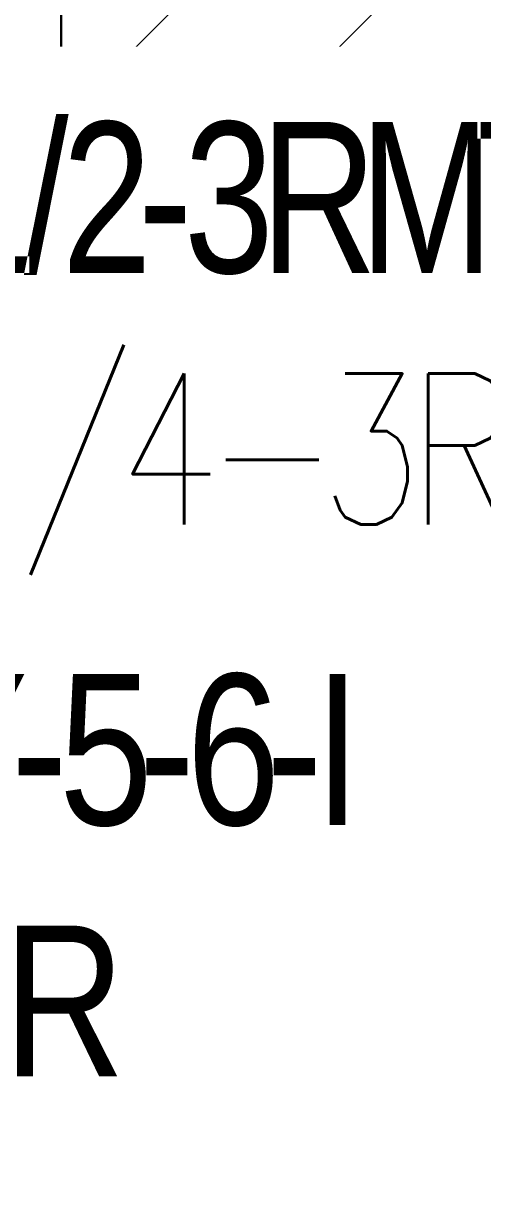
# Model space of a CAD drawing. Header units: millimetres. Extents: x 148480 to 578986, y 39883 to 155062.
# Drawn here: x 246013 to 246622, y 88397 to 89948 of the extents above; entities that cross this region are included whole.
import ezdxf

# ---------------------------------------------------------------- set-up
doc = ezdxf.new("R2010")
doc.units = ezdxf.units.MM
doc.linetypes.add('CONTINOUS', pattern=[0])
doc.linetypes.add('HIDDEN', pattern=[0.375, 0.25, -0.125])
for name, color, linetype in [('2', 7, 'Continuous'), ('DNM JEB', 4, 'Continuous'), ('Flooring', 44, 'Continuous'), ('Hatch 01_UC', 7, 'Continuous'), ('Layer4', 6, 'Continuous'), ('M HVAC DRAIN PIPE', 30, 'Continuous'), ('M-HVAC VRV PIPE', 4, 'Continuous'), ('M-HVAC-TEXT', 7, 'Continuous'), ('PCE-HVACTEXT', 7, 'Continuous'), ('TENANCY', 3, 'Continuous')]:
    doc.layers.add(name, color=color, linetype=linetype)
doc.layers.add('I-PART-GYP', color=6, linetype='Continuous', lineweight=30)
doc.layers.add('P-PIPE-IDEN', color=7, linetype='Continuous', lineweight=9)
doc.styles.add('Arial_2', font='arial.ttf', dxfattribs={"height": 75})
doc.styles.add('romans', font='stylu.ttf', dxfattribs={"height": 125})
doc.styles.add('rs', font='romans.shx', dxfattribs={"width": 0.75})
doc.dimstyles.new('GLAZ ALU', dxfattribs={"dimscale": 100, "dimtxt": 2, "dimasz": 1.4, "dimexe": 0.8, "dimexo": 0.8, "dimgap": 0.75, "dimtad": 1, "dimdec": 0, "dimzin": 0, "dimdsep": 46, "dimtxsty": 'rs', "dimcen": 0.09, "dimclrd": 8, "dimclre": 8, "dimclrt": 2, "dimadec": 0, "dimazin": 0, "dimtfac": 1, "dimtdec": 0, "dimtmove": 0, "dimatfit": 3, "dimfxl": 1, "dimtolj": 1, "dimtzin": 0, "dimarcsym": 0})

# ---------------------------------------------------------------- blocks, each defined once
blk = doc.blocks.new('A$C5BB6640F')
at = {"layer": '2', "color": 8, "linetype": 'Continuous'}
for p, q in [((0.8, 2.6), (0, 0)), ((1, 2.6), (0.5, 0)), ((2.1, 8.2), (0.8, 8.2)), ((0.8, 8.2), (0.8, 2.6)), ((2.1, 6.4), (0.8, 6.4)), ((2.1, 4.5), (0.8, 4.5)), ((2.1, 2.6), (0.8, 2.6)), ((1.2, 2.6), (0.9, 0)), ((1.4, 2.6), (1.4, 0)), ((1.6, 2.6), (1.9, 0)), ((1.8, 2.6), (2.3, 0)), ((2.1, 8.2), (2.1, 2.6)), ((2.1, 2.6), (2.8, 0))]:
    blk.add_line(p, q, dxfattribs=at)
blk = doc.blocks.new('A$C4A242C7C')
at = {"layer": '2', "color": 8, "linetype": 'Continuous'}
for p, q in [((0, 4), (0, 115.4)), ((0.4, 115.8), (0.6, 115.8)), ((1.4, 115), (13, 115)), ((13, 115), (13, 112.6)), ((32, 115), (32, 112.6)), ((43.6, 115), (32, 115)), ((44.6, 115.8), (44.4, 115.8)), ((45, 11.7), (45, 115.4)), ((2, 113), (10.5, 113)), ((2, 4), (2, 113)), ((10.5, 103.9), (10.5, 113)), ((10.6, 103.4), (12.8, 95.2)), ((14, 111.3), (12.5, 111.3)), ((12.5, 104.8), (12.5, 111.3)), ((14, 104.8), (12.5, 104.8)), ((14.8, 103.8), (12.5, 103.8)), ((12.5, 103.8), (14.7, 95.7)), ((14.7, 112.6), (13, 112.6)), ((14, 110), (14, 111.3)), ((14, 106.1), (14, 104.8)), ((14.3, 109.8), (15, 110)), ((14.3, 106.3), (15, 106.1)), ((14.7, 112.6), (15.2, 110.4)), ((14.8, 103.8), (15.2, 105.6)), ((30.3, 112.6), (29.8, 110.4)), ((30.2, 103.8), (29.8, 105.6)), ((30.7, 109.8), (30, 110)), ((30.7, 106.3), (30, 106.1)), ((30.2, 103.8), (32.5, 103.8)), ((32, 112.6), (30.3, 112.6)), ((32.5, 103.8), (30.3, 95.7)), ((31, 111.3), (32.5, 111.3)), ((31, 110), (31, 111.3)), ((31, 106.1), (31, 104.8)), ((31, 104.8), (32.5, 104.8)), ((34.4, 103.4), (32.2, 95.2)), ((32.5, 104.8), (32.5, 111.3)), ((34.5, 113), (43, 113)), ((34.5, 103.9), (34.5, 113)), ((43, 14.2), (43, 113)), ((14.7, 95.7), (22.5, 95.7)), ((30.3, 93.7), (14.7, 93.7)), ((30.3, 95.7), (22.5, 95.7)), ((4, 2), (41, 2)), ((4, 0), (41, 0)), ((38.5, 8.4), (38.5, 11.7)), ((42.5, 13.7), (40.5, 13.7)), ((40.5, 8.8), (40.5, 11.3)), ((42.5, 6.4), (40.5, 6.4)), ((44, 11.7), (40.9, 11.7)), ((44, 8.4), (40.9, 8.4)), ((43, 4), (43, 5.9)), ((44, 11.6), (44, 11.7)), ((44, 8.4), (44, 8.5)), ((44.4, 11.2), (44.5, 11.2)), ((44.4, 8.9), (44.5, 8.9)), ((45, 4), (45, 8.4))]:
    blk.add_line(p, q, dxfattribs=at)
for centre, radius, start, end in [((0.4, 115.4), 0.4, 90, 180), ((0.6, 115.4), 0.4, 0, 90), ((1.4, 115.4), 0.4, 180, 270), ((43.6, 115.4), 0.4, 270, 0), ((44.4, 115.4), 0.4, 90, 180), ((44.6, 115.4), 0.4, 0, 90), ((12.5, 103.9), 2, 180, 195), ((14.2, 110), 0.2, 180, 285), ((14.2, 106.1), 0.2, 75, 180), ((14.8, 110.3), 0.4, 285, 15), ((14.8, 105.7), 0.4, 345, 75), ((30.1, 110.3), 0.4, 165, 255), ((30.1, 105.7), 0.4, 105, 195), ((30.8, 110), 0.2, 255, 0), ((30.8, 106.1), 0.2, 0, 105), ((32.5, 103.9), 2, 345, 0), ((14.7, 95.7), 2, 195, 270), ((30.3, 95.7), 2, 270, 345), ((4, 4), 4, 180, 270), ((4, 4), 2, 180, 270), ((40.5, 11.7), 2, 90, 180), ((40.5, 8.4), 2, 180, 270), ((40.9, 11.3), 0.4, 90, 180), ((40.9, 8.8), 0.4, 180, 270), ((41, 4), 4, 270, 0), ((41, 4), 2, 270, 0), ((42.5, 14.2), 0.5, 270, 0), ((42.5, 5.9), 0.5, 0, 90), ((44.4, 11.6), 0.4, 180, 270), ((44.4, 8.5), 0.4, 90, 180), ((44.5, 11.7), 0.5, 270, 0), ((44.5, 8.4), 0.5, 0, 90)]:
    blk.add_arc(centre, radius, start, end, dxfattribs=at)
blk = doc.blocks.new('A$C109E4DED')
at = {"layer": 'TENANCY', "rotation": 90}
blk.add_blockref('A$C4A242C7C', (75.8, 0), dxfattribs=at)
blk = doc.blocks.new('A$C57546ED1')
at = {"layer": '2', "color": 8, "linetype": 'Continuous'}
mesh = blk.add_polyface(dxfattribs=at)
corners = [(1, 3.4), (0.7, 2.6), (0, 2.7), (0.8, 4.1)]
mesh.append_faces([[corners[k] for k in face] for face in [(0, 1, 2, 3)]], dxfattribs={"color": 8})
mesh = blk.add_polyface(dxfattribs=at)
corners = [(2, 3.4), (2, 2.6), (0.7, 2.6), (1, 3.4)]
mesh.append_faces([[corners[k] for k in face] for face in [(0, 1, 2, 3)]], dxfattribs={"color": 8})
mesh = blk.add_polyface(dxfattribs=at)
corners = [(2.3, 4.1), (2.2, 1.7), (2, 2.6), (2, 3.4)]
mesh.append_faces([[corners[k] for k in face] for face in [(0, 1, 2, 3)]], dxfattribs={"color": 8})
mesh = blk.add_polyface(dxfattribs=at)
corners = [(2.7, 3.4), (2.5, 2.5), (2.2, 1.7), (2.3, 4.1)]
mesh.append_faces([[corners[k] for k in face] for face in [(0, 1, 2, 3)]], dxfattribs={"color": 8})
mesh = blk.add_polyface(dxfattribs=at)
corners = [(3.3, 3.4), (3.2, 2.5), (2.5, 2.5), (2.7, 3.4)]
mesh.append_faces([[corners[k] for k in face] for face in [(0, 1, 2, 3)]], dxfattribs={"color": 8})
mesh = blk.add_polyface(dxfattribs=at)
corners = [(3.6, 4.2), (3.5, 2.4), (3.2, 2.5), (3.3, 3.4)]
mesh.append_faces([[corners[k] for k in face] for face in [(0, 1, 2, 3)]], dxfattribs={"color": 8})
mesh = blk.add_polyface(dxfattribs=at)
corners = [(4.1, 3.5), (3.9, 2.4), (3.5, 2.4), (3.6, 4.2)]
mesh.append_faces([[corners[k] for k in face] for face in [(0, 1, 2, 3)]], dxfattribs={"color": 8})
mesh = blk.add_polyface(dxfattribs=at)
corners = [(6.5, 3.6), (5.8, 2.3), (3.9, 2.4), (4.1, 3.5)]
mesh.append_faces([[corners[k] for k in face] for face in [(0, 1, 2, 3)]], dxfattribs={"color": 8})
mesh = blk.add_polyface(dxfattribs=at)
corners = [(6.8, 4.6), (6.2, 0), (5.8, 2.3), (6.5, 3.6)]
mesh.append_faces([[corners[k] for k in face] for face in [(0, 1, 2, 3)]], dxfattribs={"color": 8})
mesh = blk.add_polyface(dxfattribs=at)
corners = [(7.9, 4.6), (7.5, 0), (6.2, 0), (6.8, 4.6)]
mesh.append_faces([[corners[k] for k in face] for face in [(0, 1, 2, 3)]], dxfattribs={"color": 8})
blk = doc.blocks.new('GFC1')
at = {"layer": 'DNM JEB', "color": 8, "linetype": 'HIDDEN'}
for p, q in [((318814.5, 90560.8), (318814.5, 90454.7)), ((318816.4, 90560.8), (318816.4, 90457)), ((318818.4, 90564.6), (318853.6, 90564.6)), ((318818.4, 90562.7), (318853.6, 90562.7)), ((318855, 90558.6), (318853.1, 90558.6)), ((318855.5, 90560.8), (318855.5, 90559.1)), ((318857.4, 90560.8), (318857.4, 90556.7)), ((318851.2, 90556.7), (318851.2, 90553.6)), ((318853.1, 90556.3), (318853.1, 90553.9)), ((318855, 90551.6), (318853.1, 90551.6)), ((318853.3, 90554.6), (318853.3, 90555.8)), ((318853.3, 90555.8), (318858.6, 90555.8)), ((318853.3, 90554.6), (318858.6, 90554.6)), ((318856.4, 90556.7), (318853.5, 90556.7)), ((318856.4, 90553.6), (318853.5, 90553.6)), ((318855, 90554.6), (318855, 90555.8)), ((318855.5, 90551.2), (318855.5, 90457)), ((318856.4, 90556.7), (318856.4, 90556.6)), ((318856.4, 90553.6), (318856.4, 90553.6)), ((318856.8, 90556.2), (318856.9, 90556.2)), ((318856.8, 90554.6), (318856.8, 90555.8)), ((318856.8, 90554), (318856.9, 90554)), ((318857.4, 90553.6), (318857.4, 90454.7)), ((318858.6, 90555.8), (318861.1, 90556.5)), ((318858.6, 90555.6), (318861.1, 90556.1)), ((318858.6, 90554.6), (318858.6, 90555.8)), ((318858.6, 90555.4), (318861.1, 90555.7)), ((318858.6, 90555.2), (318861.1, 90555.2)), ((318858.6, 90555), (318861.1, 90554.7)), ((318858.6, 90554.8), (318861.1, 90554.3)), ((318858.6, 90554.6), (318861.1, 90553.9)), ((318824.5, 90465.7), (318824.5, 90457)), ((318824.6, 90466.2), (318826.7, 90474)), ((318826.5, 90465.8), (318828.5, 90473.5)), ((318828.6, 90465.8), (318826.5, 90465.8)), ((318843.4, 90475.4), (318828.5, 90475.4)), ((318828.5, 90473.5), (318836, 90473.5)), ((318828.6, 90465.8), (318829.1, 90464.1)), ((318843.4, 90473.5), (318836, 90473.5)), ((318843.4, 90465.8), (318842.9, 90464.1)), ((318845.5, 90465.8), (318843.4, 90473.5)), ((318843.4, 90465.8), (318845.5, 90465.8)), ((318847.3, 90466.2), (318845.2, 90474)), ((318847.4, 90465.7), (318847.4, 90457)), ((318814.9, 90454.4), (318815.1, 90454.4)), ((318815.9, 90455.1), (318826.9, 90455.1)), ((318816.4, 90457), (318824.5, 90457)), ((318827.9, 90464.9), (318826.4, 90464.9)), ((318826.4, 90464.9), (318826.4, 90458.7)), ((318827.9, 90458.7), (318826.4, 90458.7)), ((318826.9, 90455.1), (318826.9, 90457.4)), ((318828.5, 90457.4), (318826.9, 90457.4)), ((318827.9, 90463.6), (318827.9, 90464.9)), ((318827.9, 90459.9), (318827.9, 90458.7)), ((318828.1, 90463.5), (318828.8, 90463.6)), ((318828.1, 90460.1), (318828.8, 90459.9)), ((318828.5, 90457.4), (318829.1, 90459.5)), ((318843.4, 90457.4), (318842.9, 90459.5)), ((318843.8, 90463.5), (318843.2, 90463.6)), ((318843.8, 90460.1), (318843.2, 90459.9)), ((318845, 90457.4), (318843.4, 90457.4)), ((318844.1, 90464.9), (318845.5, 90464.9)), ((318844.1, 90463.6), (318844.1, 90464.9)), ((318844.1, 90459.9), (318844.1, 90458.7)), ((318844.1, 90458.7), (318845.5, 90458.7)), ((318845, 90455.1), (318845, 90457.4)), ((318856.1, 90455.1), (318845, 90455.1)), ((318845.5, 90464.9), (318845.5, 90458.7)), ((318847.4, 90457), (318855.5, 90457)), ((318857, 90454.4), (318856.8, 90454.4)), ((318814.5, 89568.5), (318814.5, 89674.6)), ((318814.9, 89674.9), (318815.1, 89674.9)), ((318815.9, 89674.2), (318826.9, 89674.2)), ((318826.9, 89674.2), (318826.9, 89671.9)), ((318845, 89674.2), (318845, 89671.9)), ((318856.1, 89674.2), (318845, 89674.2)), ((318857, 89674.9), (318856.8, 89674.9)), ((318857.4, 89575.7), (318857.4, 89674.6)), ((318816.4, 89672.3), (318824.5, 89672.3)), ((318816.4, 89568.5), (318816.4, 89672.3)), ((318824.5, 89663.6), (318824.5, 89672.3)), ((318824.6, 89663.1), (318826.7, 89655.3)), ((318827.9, 89670.6), (318826.4, 89670.6)), ((318826.4, 89664.4), (318826.4, 89670.6)), ((318827.9, 89664.4), (318826.4, 89664.4)), ((318828.6, 89663.5), (318826.5, 89663.5)), ((318826.5, 89663.5), (318828.5, 89655.8)), ((318828.5, 89671.9), (318826.9, 89671.9)), ((318827.9, 89669.4), (318827.9, 89670.6)), ((318827.9, 89665.7), (318827.9, 89664.4)), ((318828.1, 89669.2), (318828.8, 89669.4)), ((318828.1, 89665.8), (318828.8, 89665.7)), ((318828.5, 89671.9), (318829.1, 89669.8)), ((318828.6, 89663.5), (318829.1, 89665.2)), ((318843.4, 89671.9), (318842.9, 89669.8)), ((318843.4, 89663.5), (318842.9, 89665.2)), ((318843.8, 89669.2), (318843.2, 89669.4)), ((318843.8, 89665.8), (318843.2, 89665.7)), ((318845, 89671.9), (318843.4, 89671.9)), ((318843.4, 89663.5), (318845.5, 89663.5)), ((318845.5, 89663.5), (318843.4, 89655.8)), ((318844.1, 89670.6), (318845.5, 89670.6)), ((318844.1, 89669.4), (318844.1, 89670.6)), ((318844.1, 89665.7), (318844.1, 89664.4)), ((318844.1, 89664.4), (318845.5, 89664.4)), ((318847.3, 89663.1), (318845.2, 89655.3)), ((318845.5, 89664.4), (318845.5, 89670.6)), ((318847.4, 89672.3), (318855.5, 89672.3)), ((318847.4, 89663.6), (318847.4, 89672.3)), ((318855.5, 89578.1), (318855.5, 89672.3)), ((318828.5, 89655.8), (318836, 89655.8)), ((318843.4, 89653.9), (318828.5, 89653.9)), ((318843.4, 89655.8), (318836, 89655.8)), ((318818.4, 89566.6), (318853.6, 89566.6)), ((318851.2, 89572.6), (318851.2, 89575.7)), ((318855, 89577.6), (318853.1, 89577.6)), ((318853.1, 89573), (318853.1, 89575.4)), ((318855, 89570.7), (318853.1, 89570.7)), ((318853.3, 89574.8), (318853.3, 89573.6)), ((318853.3, 89574.8), (318858.6, 89574.8)), ((318853.3, 89573.6), (318858.6, 89573.6)), ((318856.4, 89575.7), (318853.5, 89575.7)), ((318856.4, 89572.6), (318853.5, 89572.6)), ((318855, 89574.8), (318855, 89573.6)), ((318855.5, 89568.5), (318855.5, 89570.2)), ((318856.4, 89575.6), (318856.4, 89575.7)), ((318856.4, 89572.6), (318856.4, 89572.7)), ((318856.8, 89575.3), (318856.9, 89575.3)), ((318856.8, 89574.8), (318856.8, 89573.6)), ((318856.8, 89573.1), (318856.9, 89573.1)), ((318857.4, 89568.5), (318857.4, 89572.6)), ((318858.6, 89574.8), (318861.1, 89575.5)), ((318858.6, 89574.6), (318861.1, 89575.1)), ((318858.6, 89574.8), (318858.6, 89573.6)), ((318858.6, 89574.4), (318861.1, 89574.6)), ((318858.6, 89574.2), (318861.1, 89574.2)), ((318858.6, 89574), (318861.1, 89573.7)), ((318858.6, 89573.7), (318861.1, 89573.3)), ((318858.6, 89573.6), (318861.1, 89572.8)), ((318818.4, 89564.6), (318853.6, 89564.6))]:
    blk.add_line(p, q, dxfattribs=at)
at = {"layer": 'DNM JEB', "color": 8}
for p, q in [((318831.2, 89664.9), (318831.2, 90464.4)), ((318840.7, 90464.4), (318840.7, 89664.9)), ((318914.8, 89548), (319661.1, 89548)), ((319661.1, 89538.5), (318914.8, 89538.5))]:
    blk.add_line(p, q, dxfattribs=at)
at = {"layer": 'DNM JEB', "color": 8, "linetype": 'Continuous'}
for p, q in [((318789, 89500.4), (318789, 89600.4)), ((318812.8, 89522.7), (318812.8, 89569.5))]:
    blk.add_line(p, q, dxfattribs=at)
at = {"layer": 'DNM JEB', "color": 8, "linetype": 'HIDDEN'}
for points in [[(318833.1, 90566.8), (318833.1, 90579.6), (318830.3, 90579.6), (318830.3, 90566.8)], [(318841.7, 90566.8), (318841.7, 90568.2), (318833.1, 90579.6)], [(318840.7, 90464.4), (318839.3, 90465.9), (318832.6, 90465.9), (318831.2, 90464.4)], [(318840.7, 89664.9), (318839.3, 89663.4), (318832.6, 89663.4), (318831.2, 89664.9)]]:
    blk.add_lwpolyline(points, dxfattribs=at)
for points in [[(318845.5, 90566.8), (318845.5, 90564.6), (318826.4, 90564.6), (318826.4, 90566.8)], [(318844.5, 90564.6), (318844.5, 90563.1), (318827.4, 90563.1), (318827.4, 90564.6)], [(318828.3, 90563.1), (318828.3, 90528), (318843.5, 90528), (318843.5, 90563.1)], [(318814.5, 90528), (318814.5, 90518.4), (318857.4, 90518.4), (318857.4, 90528)]]:
    blk.add_lwpolyline(points, close=True, dxfattribs=at)
for points in [[(318814.5, 90543.2), (318809.9, 90543.2, 0.414214), (318806.5, 90539.9), (318806.5, 90506.5, 0.414214), (318809.9, 90503.2), (318814.5, 90503.2)], [(318857.4, 90543.2), (318862.1, 90543.2, -0.414214), (318865.4, 90539.9), (318865.4, 90506.5, -0.414214), (318862.1, 90503.2), (318857.4, 90503.2)], [(318806.5, 90529.9), (318779.4, 90529.9, 0.414214), (318776.1, 90526.5), (318776.1, 90409.4, 0.414214), (318779.4, 90406.1), (318786.1, 90406.1, 0.414214), (318789.4, 90409.4), (318789.4, 90513.2, -0.414214), (318792.8, 90516.5), (318806.5, 90516.5)], [(318865.4, 90529.9), (318892.5, 90529.9, -0.414214), (318895.9, 90526.5), (318895.9, 90409.4, -0.414214), (318892.5, 90406.1), (318885.9, 90406.1, -0.414214), (318882.5, 90409.4), (318882.5, 90513.2, 0.414214), (318879.2, 90516.5), (318865.4, 90516.5)]]:
    blk.add_lwpolyline(points, format="xyb", dxfattribs=at)
at = {"layer": 'DNM JEB', "color": 8}
for points in [[(318836, 90465.9), (318836, 89663.4)], [(318914.8, 89538.5), (318913.3, 89539.9), (318913.3, 89546.6), (318914.8, 89548)]]:
    blk.add_lwpolyline(points, dxfattribs=at)
at = {"layer": 'DNM JEB', "color": 8, "linetype": 'Continuous'}
for points in [[(318789, 89500.4), (318812.8, 89500.4), (318812.8, 89586.1), (318789, 89586.1)], [(318790.9, 89502.3), (318810.9, 89502.3), (318810.9, 89584.2), (318790.9, 89584.2)]]:
    blk.add_lwpolyline(points, close=True, dxfattribs=at)
blk.add_lwpolyline([(318814.5, 89568.1), (318814.5, 89522.7), (318812.8, 89522.7)], dxfattribs=at)
at = {"layer": 'DNM JEB', "color": 8, "linetype": 'HIDDEN'}
for centre, radius, start, end in [((318818.4, 90560.8), 3.81, 90, 180), ((318818.4, 90560.8), 1.9, 90, 180), ((318853.1, 90556.7), 1.9, 90, 180), ((318853.6, 90560.8), 3.81, 0, 90), ((318853.6, 90560.8), 1.9, 0, 90), ((318855, 90559.1), 0.476, 270, 0), ((318853.1, 90553.6), 1.9, 180, 270), ((318853.5, 90556.3), 0.381, 90, 180), ((318853.5, 90553.9), 0.381, 180, 270), ((318855, 90551.2), 0.476, 0, 90), ((318856.8, 90556.6), 0.381, 180, 270), ((318856.8, 90553.6), 0.381, 90, 180), ((318856.9, 90556.7), 0.476, 270, 0), ((318856.9, 90553.6), 0.476, 0, 90), ((318826.4, 90465.7), 1.9, 165, 180), ((318828.5, 90473.5), 1.9, 90, 165), ((318843.4, 90473.5), 1.9, 15, 90), ((318845.5, 90465.7), 1.9, 0, 15), ((318814.9, 90454.7), 0.381, 180, 270), ((318815.1, 90454.7), 0.381, 270, 0), ((318815.9, 90454.7), 0.381, 90, 180), ((318828.1, 90463.6), 0.19, 180, 285), ((318828.1, 90459.9), 0.19, 75, 180), ((318828.7, 90464), 0.381, 285, 15), ((318828.7, 90459.6), 0.381, 345, 75), ((318843.3, 90464), 0.381, 165, 255), ((318843.3, 90459.6), 0.381, 105, 195), ((318843.9, 90463.6), 0.19, 255, 0), ((318843.9, 90459.9), 0.19, 0, 105), ((318856.1, 90454.7), 0.381, 0, 90), ((318856.8, 90454.7), 0.381, 180, 270), ((318857, 90454.7), 0.381, 270, 0), ((318814.9, 89674.6), 0.381, 90, 180), ((318815.1, 89674.6), 0.381, 0, 90), ((318815.9, 89674.6), 0.381, 180, 270), ((318856.1, 89674.6), 0.381, 270, 0), ((318856.8, 89674.6), 0.381, 90, 180), ((318857, 89674.6), 0.381, 0, 90), ((318826.4, 89663.6), 1.9, 180, 195), ((318828.1, 89669.4), 0.19, 180, 285), ((318828.1, 89665.7), 0.19, 75, 180), ((318828.7, 89669.7), 0.381, 285, 15), ((318828.7, 89665.3), 0.381, 345, 75), ((318843.3, 89669.7), 0.381, 165, 255), ((318843.3, 89665.3), 0.381, 105, 195), ((318843.9, 89669.4), 0.19, 255, 0), ((318843.9, 89665.7), 0.19, 0, 105), ((318845.5, 89663.6), 1.9, 345, 0), ((318828.5, 89655.8), 1.9, 195, 270), ((318843.4, 89655.8), 1.9, 270, 345), ((318818.4, 89568.5), 3.81, 180, 270), ((318818.4, 89568.5), 1.9, 180, 270), ((318853.1, 89575.7), 1.9, 90, 180), ((318853.1, 89572.6), 1.9, 180, 270), ((318853.5, 89575.4), 0.381, 90, 180), ((318853.5, 89573), 0.381, 180, 270), ((318853.6, 89568.5), 3.81, 270, 0), ((318853.6, 89568.5), 1.9, 270, 0), ((318855, 89578.1), 0.476, 270, 0), ((318855, 89570.2), 0.476, 0, 90), ((318856.8, 89575.6), 0.381, 180, 270), ((318856.8, 89572.7), 0.381, 90, 180), ((318856.9, 89575.7), 0.476, 270, 0), ((318856.9, 89572.6), 0.476, 0, 90)]:
    blk.add_arc(centre, radius, start, end, dxfattribs=at)
at = {"layer": 'DNM JEB', "color": 8, "linetype": 'HIDDEN', "ltscale": 0.1}
blk.add_arc((318812.7, 89615.5), 950.6, 356.5059, 87.1815, dxfattribs=at)
at = {"layer": 'DNM JEB', "color": 8, "linetype": 'Continuous', "extrusion": (0, 0, -1)}
blk.add_arc((-318816.4, 89572.3), 4.58, 321.7937, 293.4563, dxfattribs=at)
at = {"layer": 'Flooring', "color": 8, "linetype": 'HIDDEN', "ltscale": 1500}
blk.add_arc((312848.3, 80077), 9598.5, 16.54068, 121.95899, dxfattribs=at)
at = {"layer": 'I-PART-GYP', "color": 8, "linetype": 'CONTINOUS'}
for points in [[(318695.9, 92403.3), (318695.9, 89600.4)], [(318695.9, 89600.4), (318789, 89600.4)], [(318789, 89500.4), (318295.9, 89500.4)]]:
    blk.add_lwpolyline(points, dxfattribs=at)
at = {"layer": 'DNM JEB', "color": 8}
for name, p, xscale, yscale, zscale, rotation in [('A$C109E4DED', (318886.7, 89564.6), 0.9523809523809526, 0.9523809523809526, 0.9523809523809526, 180), ('A$C5BB6640F', (318822.7, 89518.1), 0.9523809523809523, 0.9523809523809523, 0.9523809523809523, 359.9999999999999)]:
    blk.add_blockref(name, p, dxfattribs=dict(at, xscale=xscale, yscale=yscale, zscale=zscale, rotation=rotation))
at = {"layer": 'DNM JEB', "color": 8, "ltscale": 1.2}
for p, xscale, yscale, zscale, rotation in [((318916.9, 89552.3), -0.9523809523809526, 0.9523809523809526, 0.9523809523809528, 180), ((318916.9, 89534.2), 0.9523809523809523, 0.9523809523809523, 0.9523809523809523, 359.9999999999999)]:
    blk.add_blockref('A$C57546ED1', p, dxfattribs=dict(at, xscale=xscale, yscale=yscale, zscale=zscale, rotation=rotation))
at = {"layer": 'DNM JEB', "color": 8, "linetype": 'HIDDEN'}
mesh = blk.add_polyface(dxfattribs=at)
corners = [(318831.3, 90455.8), (318826.9, 90456.3), (318829.1, 90456.7), (318830.3, 90456.1)]
mesh.append_faces([[corners[k] for k in face] for face in [(3, 2, 1, 0)]], dxfattribs={"color": 8})
mesh = blk.add_polyface(dxfattribs=at)
corners = [(318831.3, 90454.7), (318826.9, 90455.1), (318826.9, 90456.3), (318831.3, 90455.8)]
mesh.append_faces([[corners[k] for k in face] for face in [(3, 2, 1, 0)]], dxfattribs={"color": 8})
mesh = blk.add_polyface(dxfattribs=at)
corners = [(318830.8, 90460.1), (318828.6, 90460.2), (318829.4, 90460.4), (318830.2, 90460.4)]
mesh.append_faces([[corners[k] for k in face] for face in [(3, 2, 1, 0)]], dxfattribs={"color": 8})
mesh = blk.add_polyface(dxfattribs=at)
corners = [(318830.2, 90459.7), (318829.3, 90459.9), (318828.6, 90460.2), (318830.8, 90460.1)]
mesh.append_faces([[corners[k] for k in face] for face in [(3, 2, 1, 0)]], dxfattribs={"color": 8})
mesh = blk.add_polyface(dxfattribs=at)
corners = [(318830.3, 90456.1), (318829.1, 90456.7), (318829.2, 90458.6), (318830.2, 90458.4)]
mesh.append_faces([[corners[k] for k in face] for face in [(3, 2, 1, 0)]], dxfattribs={"color": 8})
mesh = blk.add_polyface(dxfattribs=at)
corners = [(318830.2, 90458.4), (318829.2, 90458.6), (318829.3, 90459), (318830.9, 90458.8)]
mesh.append_faces([[corners[k] for k in face] for face in [(3, 2, 1, 0)]], dxfattribs={"color": 8})
mesh = blk.add_polyface(dxfattribs=at)
corners = [(318830.2, 90459.1), (318829.3, 90459.2), (318829.3, 90459.9), (318830.2, 90459.7)]
mesh.append_faces([[corners[k] for k in face] for face in [(3, 2, 1, 0)]], dxfattribs={"color": 8})
mesh = blk.add_polyface(dxfattribs=at)
corners = [(318830.9, 90458.8), (318829.3, 90459), (318829.3, 90459.2), (318830.2, 90459.1)]
mesh.append_faces([[corners[k] for k in face] for face in [(3, 2, 1, 0)]], dxfattribs={"color": 8})
mesh = blk.add_polyface(dxfattribs=at)
corners = [(318830.1, 90461.3), (318829.4, 90461.6), (318829.5, 90462.3), (318830.8, 90461.5)]
mesh.append_faces([[corners[k] for k in face] for face in [(3, 2, 1, 0)]], dxfattribs={"color": 8})
mesh = blk.add_polyface(dxfattribs=at)
corners = [(318830.2, 90460.4), (318829.4, 90460.4), (318829.4, 90461.6), (318830.1, 90461.3)]
mesh.append_faces([[corners[k] for k in face] for face in [(3, 2, 1, 0)]], dxfattribs={"color": 8})
mesh = blk.add_polyface(dxfattribs=at)
corners = [(318840.7, 90455.8), (318845, 90456.3), (318842.8, 90456.7), (318841.6, 90456.1)]
mesh.append_faces([[corners[k] for k in face] for face in [(3, 2, 1, 0)]], dxfattribs={"color": 8})
mesh = blk.add_polyface(dxfattribs=at)
corners = [(318840.7, 90454.7), (318845, 90455.1), (318845, 90456.3), (318840.7, 90455.8)]
mesh.append_faces([[corners[k] for k in face] for face in [(3, 2, 1, 0)]], dxfattribs={"color": 8})
mesh = blk.add_polyface(dxfattribs=at)
corners = [(318841, 90458.8), (318842.7, 90459), (318842.7, 90459.2), (318841.7, 90459.1)]
mesh.append_faces([[corners[k] for k in face] for face in [(3, 2, 1, 0)]], dxfattribs={"color": 8})
mesh = blk.add_polyface(dxfattribs=at)
corners = [(318841.7, 90458.4), (318842.7, 90458.6), (318842.7, 90459), (318841, 90458.8)]
mesh.append_faces([[corners[k] for k in face] for face in [(3, 2, 1, 0)]], dxfattribs={"color": 8})
mesh = blk.add_polyface(dxfattribs=at)
corners = [(318841.8, 90461.3), (318842.5, 90461.6), (318842.4, 90462.3), (318841.1, 90461.5)]
mesh.append_faces([[corners[k] for k in face] for face in [(3, 2, 1, 0)]], dxfattribs={"color": 8})
mesh = blk.add_polyface(dxfattribs=at)
corners = [(318841.1, 90460.1), (318843.4, 90460.2), (318842.6, 90460.4), (318841.8, 90460.4)]
mesh.append_faces([[corners[k] for k in face] for face in [(3, 2, 1, 0)]], dxfattribs={"color": 8})
mesh = blk.add_polyface(dxfattribs=at)
corners = [(318841.8, 90459.7), (318842.6, 90459.9), (318843.4, 90460.2), (318841.1, 90460.1)]
mesh.append_faces([[corners[k] for k in face] for face in [(3, 2, 1, 0)]], dxfattribs={"color": 8})
mesh = blk.add_polyface(dxfattribs=at)
corners = [(318841.6, 90456.1), (318842.8, 90456.7), (318842.7, 90458.6), (318841.7, 90458.4)]
mesh.append_faces([[corners[k] for k in face] for face in [(3, 2, 1, 0)]], dxfattribs={"color": 8})
mesh = blk.add_polyface(dxfattribs=at)
corners = [(318841.7, 90459.1), (318842.7, 90459.2), (318842.6, 90459.9), (318841.8, 90459.7)]
mesh.append_faces([[corners[k] for k in face] for face in [(3, 2, 1, 0)]], dxfattribs={"color": 8})
mesh = blk.add_polyface(dxfattribs=at)
corners = [(318841.8, 90460.4), (318842.6, 90460.4), (318842.5, 90461.6), (318841.8, 90461.3)]
mesh.append_faces([[corners[k] for k in face] for face in [(3, 2, 1, 0)]], dxfattribs={"color": 8})
mesh = blk.add_polyface(dxfattribs=at)
corners = [(318831.3, 89674.5), (318826.9, 89674.2), (318826.9, 89673), (318831.3, 89673.5)]
mesh.append_faces([[corners[k] for k in face] for face in [(3, 2, 1, 0)]], dxfattribs={"color": 8})
mesh = blk.add_polyface(dxfattribs=at)
corners = [(318840.7, 89674.5), (318845, 89674.2), (318845, 89673), (318840.7, 89673.5)]
mesh.append_faces([[corners[k] for k in face] for face in [(3, 2, 1, 0)]], dxfattribs={"color": 8})
mesh = blk.add_polyface(dxfattribs=at)
corners = [(318831.3, 89673.5), (318826.9, 89673), (318829.1, 89672.5), (318830.3, 89673.2)]
mesh.append_faces([[corners[k] for k in face] for face in [(3, 2, 1, 0)]], dxfattribs={"color": 8})
mesh = blk.add_polyface(dxfattribs=at)
corners = [(318830.2, 89669.6), (318829.3, 89669.4), (318828.6, 89669.1), (318830.8, 89669.2)]
mesh.append_faces([[corners[k] for k in face] for face in [(3, 2, 1, 0)]], dxfattribs={"color": 8})
mesh = blk.add_polyface(dxfattribs=at)
corners = [(318830.8, 89669.2), (318828.6, 89669.1), (318829.4, 89668.9), (318830.2, 89668.9)]
mesh.append_faces([[corners[k] for k in face] for face in [(3, 2, 1, 0)]], dxfattribs={"color": 8})
mesh = blk.add_polyface(dxfattribs=at)
corners = [(318830.3, 89673.2), (318829.1, 89672.5), (318829.2, 89670.7), (318830.2, 89670.9)]
mesh.append_faces([[corners[k] for k in face] for face in [(3, 2, 1, 0)]], dxfattribs={"color": 8})
mesh = blk.add_polyface(dxfattribs=at)
corners = [(318830.2, 89670.9), (318829.2, 89670.7), (318829.3, 89670.3), (318830.9, 89670.5)]
mesh.append_faces([[corners[k] for k in face] for face in [(3, 2, 1, 0)]], dxfattribs={"color": 8})
mesh = blk.add_polyface(dxfattribs=at)
corners = [(318830.9, 89670.5), (318829.3, 89670.3), (318829.3, 89670.1), (318830.2, 89670.2)]
mesh.append_faces([[corners[k] for k in face] for face in [(3, 2, 1, 0)]], dxfattribs={"color": 8})
mesh = blk.add_polyface(dxfattribs=at)
corners = [(318830.2, 89670.2), (318829.3, 89670.1), (318829.3, 89669.4), (318830.2, 89669.6)]
mesh.append_faces([[corners[k] for k in face] for face in [(3, 2, 1, 0)]], dxfattribs={"color": 8})
mesh = blk.add_polyface(dxfattribs=at)
corners = [(318830.2, 89668.9), (318829.4, 89668.9), (318829.4, 89667.7), (318830.1, 89668)]
mesh.append_faces([[corners[k] for k in face] for face in [(3, 2, 1, 0)]], dxfattribs={"color": 8})
mesh = blk.add_polyface(dxfattribs=at)
corners = [(318830.1, 89668), (318829.4, 89667.7), (318829.5, 89667), (318830.8, 89667.7)]
mesh.append_faces([[corners[k] for k in face] for face in [(3, 2, 1, 0)]], dxfattribs={"color": 8})
mesh = blk.add_polyface(dxfattribs=at)
corners = [(318840.7, 89673.5), (318845, 89673), (318842.8, 89672.5), (318841.6, 89673.2)]
mesh.append_faces([[corners[k] for k in face] for face in [(3, 2, 1, 0)]], dxfattribs={"color": 8})
mesh = blk.add_polyface(dxfattribs=at)
corners = [(318841.7, 89670.9), (318842.7, 89670.7), (318842.7, 89670.3), (318841, 89670.5)]
mesh.append_faces([[corners[k] for k in face] for face in [(3, 2, 1, 0)]], dxfattribs={"color": 8})
mesh = blk.add_polyface(dxfattribs=at)
corners = [(318841, 89670.5), (318842.7, 89670.3), (318842.7, 89670.1), (318841.7, 89670.2)]
mesh.append_faces([[corners[k] for k in face] for face in [(3, 2, 1, 0)]], dxfattribs={"color": 8})
mesh = blk.add_polyface(dxfattribs=at)
corners = [(318841.8, 89669.6), (318842.6, 89669.4), (318843.4, 89669.1), (318841.1, 89669.2)]
mesh.append_faces([[corners[k] for k in face] for face in [(3, 2, 1, 0)]], dxfattribs={"color": 8})
mesh = blk.add_polyface(dxfattribs=at)
corners = [(318841.1, 89669.2), (318843.4, 89669.1), (318842.6, 89668.9), (318841.8, 89668.9)]
mesh.append_faces([[corners[k] for k in face] for face in [(3, 2, 1, 0)]], dxfattribs={"color": 8})
mesh = blk.add_polyface(dxfattribs=at)
corners = [(318841.8, 89668), (318842.5, 89667.7), (318842.4, 89667), (318841.1, 89667.7)]
mesh.append_faces([[corners[k] for k in face] for face in [(3, 2, 1, 0)]], dxfattribs={"color": 8})
mesh = blk.add_polyface(dxfattribs=at)
corners = [(318841.6, 89673.2), (318842.8, 89672.5), (318842.7, 89670.7), (318841.7, 89670.9)]
mesh.append_faces([[corners[k] for k in face] for face in [(3, 2, 1, 0)]], dxfattribs={"color": 8})
mesh = blk.add_polyface(dxfattribs=at)
corners = [(318841.7, 89670.2), (318842.7, 89670.1), (318842.6, 89669.4), (318841.8, 89669.6)]
mesh.append_faces([[corners[k] for k in face] for face in [(3, 2, 1, 0)]], dxfattribs={"color": 8})
mesh = blk.add_polyface(dxfattribs=at)
corners = [(318841.8, 89668.9), (318842.6, 89668.9), (318842.5, 89667.7), (318841.8, 89668)]
mesh.append_faces([[corners[k] for k in face] for face in [(3, 2, 1, 0)]], dxfattribs={"color": 8})
blk = doc.blocks.new('celling')
at = {"layer": 'Hatch 01_UC', "linetype": 'Continuous', "lineweight": 0, "transparency": 33554597}
h = blk.add_hatch(dxfattribs=at)
h.set_pattern_fill('ANSI31', color=8, scale=60, angle=180)
h.set_pattern_definition([(225, (458171.04, 85860.92), (134.70384, -134.70384), [])])
h.paths.add_polyline_path([(329028.2, 37069.2), (329028.2, 38869.2), (330828.2, 38869.2), (330828.2, 37069.2)], flags=16)
h.paths.add_polyline_path([(328465.7, 36567.7), (328465.7, 39370.7), (331390.7, 39370.7), (331390.7, 36567.7)])
at = {"layer": 'Hatch 01_UC', "color": 8, "linetype": 'Continuous', "lineweight": 0}
blk.add_lwpolyline([(331390.7, 36567.7), (328465.7, 36567.7), (328465.7, 39370.7), (331390.7, 39370.7)], close=True, dxfattribs=at)

msp = doc.modelspace()

# ---------------------------------------------------------------- block references
at = {"layer": 'Layer4', "linetype": 'Continuous', "rotation": 360}
msp.add_blockref('GFC1', (-72632.4, -986), dxfattribs=at)

# ---------------------------------------------------------------- next in the draw order: linework, layer by layer
at = {"layer": 'M HVAC DRAIN PIPE', "color": 30, "linetype": 'Continuous', "const_width": 20}
msp.add_lwpolyline([(248066.9, 90219), (248066.9, 88730.4), (245617.5, 88730.4), (245617.5, 86782.6), (245762.2, 86782.6)], dxfattribs=at)
at = {"layer": 'M-HVAC VRV PIPE', "color": 6, "linetype": 'Continuous', "const_width": 20}
msp.add_lwpolyline([(245604.3, 89410.9), (245604.3, 89562.7), (247341.9, 89562.7), (247341.9, 89718)], dxfattribs=at)

# ---------------------------------------------------------------- next in the draw order: block references
at = {"layer": 'Hatch 01_UC', "color": 252, "linetype": 'Continuous', "true_color": 0x939598, "rotation": 360}
msp.add_blockref('celling', (-82402.2, 52046.6), dxfattribs=at)

# ---------------------------------------------------------------- next in the draw order: texts
at = {"layer": 'P-PIPE-IDEN', "insert": (245606.7, 89086.1), "char_height": 200, "width": 1058.119, "attachment_point": 1, "style": 'Arial_2', "bg_fill": 2}
msp.add_mtext('{\\W0.8;\\T0.8;\\C1;VRY-5-6-I\\P2.5TR}', dxfattribs=at)

# ---------------------------------------------------------------- next in the draw order: texts
at = {"layer": 'M-HVAC-TEXT', "insert": (246985.3, 89217.7), "char_height": 200, "width": 1254.3, "attachment_point": 9, "style": 'romans', "bg_fill": 2}
msp.add_mtext('\\pxql;{\\W0.8;\\T0.8;\\C6;S-1/2-3RMT\\P\\pt1;L-\\Fromans.shx|c1;1/4-3RMT}', dxfattribs=at)

# ---------------------------------------------------------------- next in the draw order: leaders
at = {"layer": 'PCE-HVACTEXT', "ltscale": 0.25}
msp.add_leader([(245043.2, 89564.4), (245043.2, 90474.3), (246328.3, 90474.3)], dimstyle='GLAZ ALU', override={"dimtad": 0, "dimclrd": 7, "dimclrt": 256, "dimfxl": 100, "dimfxlon": 1, "dimtfill": 1, "dimarcsym": 1}, dxfattribs=at)

doc.saveas('drawing.dxf')
